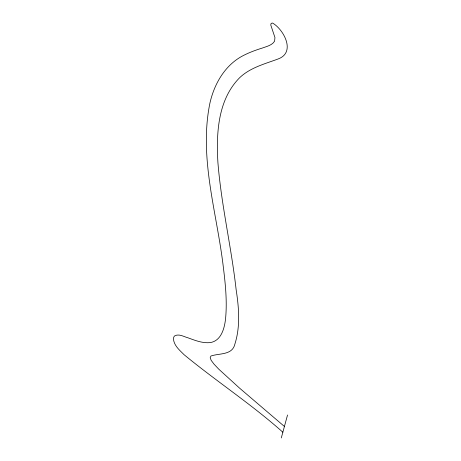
<?xml version="1.0" encoding="UTF-8"?>
<svg xmlns="http://www.w3.org/2000/svg" width="461" height="461" viewBox="0 0 461 461"><rect width="100%" height="100%" fill="white"/><g stroke="black" fill="none" stroke-linecap="round" stroke-linejoin="round"><path stroke-width="0.69" d="M281.296 437.95L287.537 414.986M282.858 432.211C251.579 404.32 216.422 381.333 184.135 354.745C179.744 350.32 173.976 345.646 173.463 338.962A24.744 8.88 44.5 0 1 174.656 335.89C178.937 333.436 183.939 336.761 188.163 337.878C195.141 340.42 202.379 343.341 209.957 342.621C221.292 341.111 224.588 328.071 225.585 318.488C227.273 300.814 225.314 283.054 223.136 265.519C216.664 211.778 198.789 157.489 209.911 103.143C214.146 84.461 224.305 66.234 241.397 56.576C248.139 52.859 255.371 50.191 262.712 47.921C266.965 46.336 272.048 45.311 274.606 41.167L274.946 37.537L270.751 24.957L271.16 23.344L272.595 23.05C283.803 29.579 296.054 52.358 278.179 58.945C264.827 63.918 250.271 67.571 239.662 77.702C217.782 99.737 216.157 133.396 217.92 162.624C221.343 205.283 231.387 247.061 236.124 289.583C238.884 307.499 240.492 326.198 234.977 343.779C232.528 355.466 219.373 353.051 210.919 356.03L210.187 357.678L211.161 360.323L214.025 364.15L218.756 369.157L239.478 388.053L284.42 426.465"/></g></svg>
